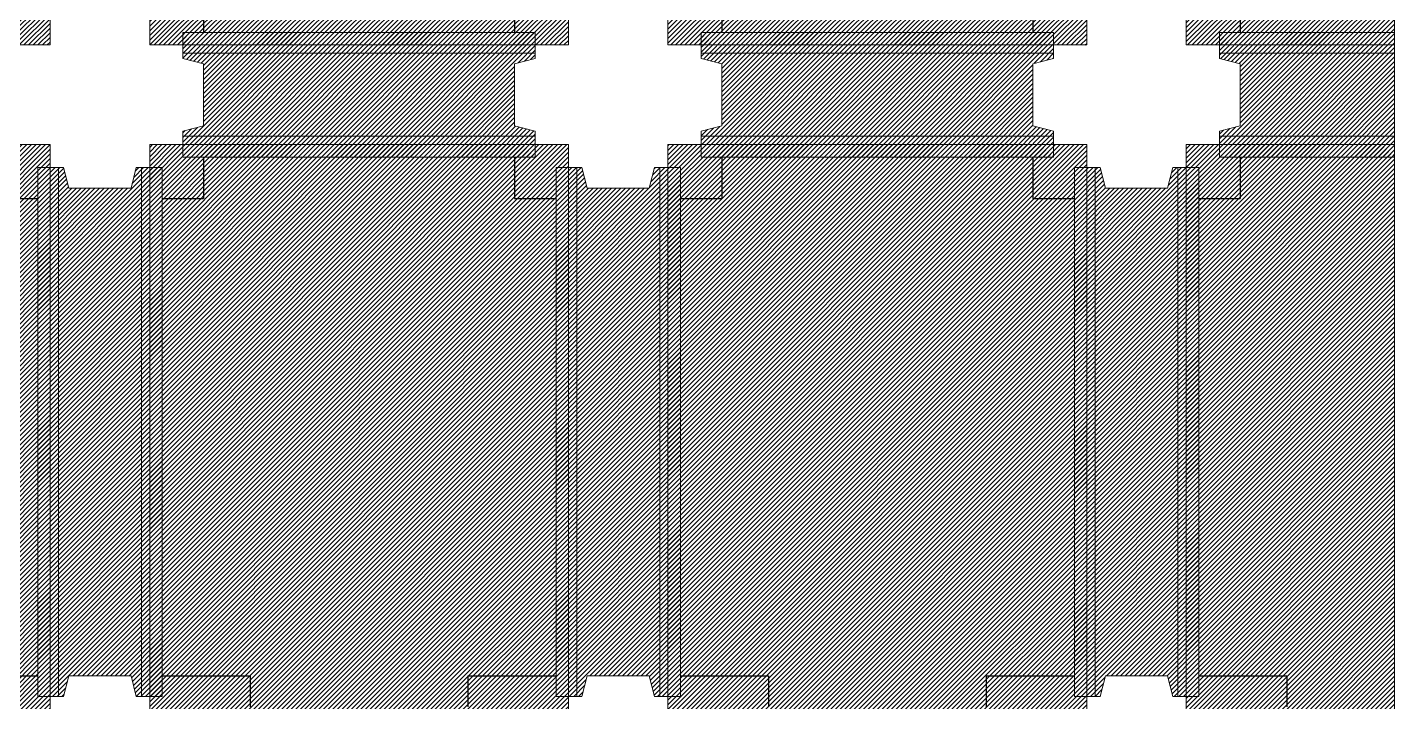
# Model space of a CAD drawing. Extents: x -2348 to 13861, y -546 to 4499.
# Drawn here: x 6940 to 8259, y 2999 to 3649 of the extents above; entities that cross this region are included whole.
import ezdxf

# ---------------------------------------------------------------- set-up
doc = ezdxf.new("R2010")
doc.units = 0
doc.header["$LTSCALE"] = 3
doc.linetypes.add('DASHED', pattern=[19.05, 12.7, -6.35])
for name, color, linetype in [('預鑄梁', 7, 'CONTINUOUS'), ('預鑄梁_HATCH', 253, 'CONTINUOUS'), ('預鑄梁_外緣', 7, 'DASHED'), ('預鑄版', 7, 'CONTINUOUS'), ('預鑄版_HATCH', 253, 'CONTINUOUS')]:
    doc.layers.add(name, color=color, linetype=linetype)

msp = doc.modelspace()

# ---------------------------------------------------------------- hatches: boundary and pattern name
at = {"layer": '預鑄梁_HATCH', "linetype": 'Continuous'}
h = msp.add_hatch(dxfattribs=at)
h.set_pattern_fill('ANSI31', color=256, style=0)
h.paths.add_polyline_path([(7089.817, 3523.783), (7429.817, 3523.783), (7429.817, 3523.783), (7429.817, 3535.783), (7429.817, 3543.783), (7429.817, 3548.783), (7409.817, 3553.783), (7409.817, 3613.783), (7429.817, 3618.783), (7429.817, 3623.783), (7429.817, 3631.783), (7429.817, 3643.783), (7429.817, 3643.783), (7089.817, 3643.783), (7089.817, 3643.783), (7089.817, 3631.783), (7089.817, 3623.783), (7089.817, 3618.783), (7109.817, 3613.783), (7109.817, 3553.783), (7089.817, 3548.783), (7089.817, 3543.783), (7089.817, 3535.783)], flags=17)
h = msp.add_hatch(dxfattribs=at)
h.set_pattern_fill('ANSI31', color=256, style=0)
h.paths.add_polyline_path([(7589.817, 3523.783), (7929.817, 3523.783), (7929.817, 3523.783), (7929.817, 3535.783), (7929.817, 3543.783), (7929.817, 3548.783), (7909.817, 3553.783), (7909.817, 3613.783), (7929.817, 3618.783), (7929.817, 3623.783), (7929.817, 3631.783), (7929.817, 3643.783), (7929.817, 3643.783), (7589.817, 3643.783), (7589.817, 3643.783), (7589.817, 3631.783), (7589.817, 3623.783), (7589.817, 3618.783), (7609.817, 3613.783), (7609.817, 3553.783), (7589.817, 3548.783), (7589.817, 3543.783), (7589.817, 3535.783)], flags=17)
h = msp.add_hatch(dxfattribs=at)
h.set_pattern_fill('ANSI31', color=256, style=0)
h.paths.add_polyline_path([(8089.817, 3523.783), (8258.817, 3523.783), (8258.817, 3523.783), (8258.817, 3643.783), (8258.817, 3643.783), (8089.817, 3643.783), (8089.817, 3643.783), (8089.817, 3631.783), (8089.817, 3623.783), (8089.817, 3618.783), (8109.817, 3613.783), (8109.817, 3553.783), (8089.817, 3548.783), (8089.817, 3543.783), (8089.817, 3535.783)], flags=17)
h = msp.add_hatch(dxfattribs=at)
h.set_pattern_fill('ANSI31', color=256, style=0)
h.paths.add_polyline_path([(6949.817, 3003.783), (6961.817, 3003.783), (6969.817, 3003.783), (6974.817, 3003.783), (6979.817, 3023.783), (7039.817, 3023.783), (7044.817, 3003.783), (7049.817, 3003.783), (7057.817, 3003.783), (7069.817, 3003.783), (7069.817, 3003.783), (7069.817, 3513.783), (7069.817, 3513.783), (7057.817, 3513.783), (7049.817, 3513.783), (7044.817, 3513.783), (7039.817, 3493.783), (6979.817, 3493.783), (6974.817, 3513.783), (6969.817, 3513.783), (6961.817, 3513.783), (6949.817, 3513.783), (6949.817, 3513.783)], flags=17)
h = msp.add_hatch(dxfattribs=at)
h.set_pattern_fill('ANSI31', color=256, style=0)
h.paths.add_polyline_path([(7449.817, 3003.783), (7461.817, 3003.783), (7469.817, 3003.783), (7474.817, 3003.783), (7479.817, 3023.783), (7539.817, 3023.783), (7544.817, 3003.783), (7549.817, 3003.783), (7557.817, 3003.783), (7569.817, 3003.783), (7569.817, 3003.783), (7569.817, 3513.783), (7569.817, 3513.783), (7557.817, 3513.783), (7549.817, 3513.783), (7544.817, 3513.783), (7539.817, 3493.783), (7479.817, 3493.783), (7474.817, 3513.783), (7469.817, 3513.783), (7461.817, 3513.783), (7449.817, 3513.783), (7449.817, 3513.783)], flags=17)
h = msp.add_hatch(dxfattribs=at)
h.set_pattern_fill('ANSI31', color=256, style=0)
h.paths.add_polyline_path([(7949.817, 3003.783), (7961.817, 3003.783), (7969.817, 3003.783), (7974.817, 3003.783), (7979.817, 3023.783), (8039.817, 3023.783), (8044.817, 3003.783), (8049.817, 3003.783), (8057.817, 3003.783), (8069.817, 3003.783), (8069.817, 3003.783), (8069.817, 3513.783), (8069.817, 3513.783), (8057.817, 3513.783), (8049.817, 3513.783), (8044.817, 3513.783), (8039.817, 3493.783), (7979.817, 3493.783), (7974.817, 3513.783), (7969.817, 3513.783), (7961.817, 3513.783), (7949.817, 3513.783), (7949.817, 3513.783)], flags=17)
at = {"layer": '預鑄版_HATCH', "linetype": 'Continuous'}
h = msp.add_hatch(dxfattribs=at)
h.set_pattern_fill('ANSI31', color=256, style=0)
h.paths.add_polyline_path([(6557.817, 3631.783), (6961.817, 3631.783), (6961.817, 4185.783), (6557.817, 4185.783)], flags=17)
h = msp.add_hatch(dxfattribs=at)
h.set_pattern_fill('ANSI31', color=256, style=0)
h.paths.add_polyline_path([(7057.817, 3631.783), (7461.817, 3631.783), (7461.817, 4185.783), (7057.817, 4185.783)], flags=17)
h = msp.add_hatch(dxfattribs=at)
h.set_pattern_fill('ANSI31', color=256, style=0)
h.paths.add_polyline_path([(7557.817, 3631.783), (7961.817, 3631.783), (7961.817, 4185.783), (7557.817, 4185.783)], flags=17)
h = msp.add_hatch(dxfattribs=at)
h.set_pattern_fill('ANSI31', color=256, style=0)
h.paths.add_polyline_path([(8057.817, 3631.783), (8258.817, 3631.783), (8258.817, 4185.783), (8057.817, 4185.783)], flags=17)
h = msp.add_hatch(dxfattribs=at)
h.set_pattern_fill('ANSI31', color=256, style=0)
h.paths.add_polyline_path([(6557.817, 2981.783), (6961.817, 2981.783), (6961.817, 3535.783), (6557.817, 3535.783)], flags=17)
h = msp.add_hatch(dxfattribs=at)
h.set_pattern_fill('ANSI31', color=256, style=0)
h.paths.add_polyline_path([(7057.817, 2981.783), (7461.817, 2981.783), (7461.817, 3535.783), (7057.817, 3535.783)], flags=17)
h = msp.add_hatch(dxfattribs=at)
h.set_pattern_fill('ANSI31', color=256, style=0)
h.paths.add_polyline_path([(7557.817, 2981.783), (7961.817, 2981.783), (7961.817, 3535.783), (7557.817, 3535.783)], flags=17)
h = msp.add_hatch(dxfattribs=at)
h.set_pattern_fill('ANSI31', color=256, style=0)
h.paths.add_polyline_path([(8057.817, 2981.783), (8258.817, 2981.783), (8258.817, 3535.783), (8057.817, 3535.783)], flags=17)

# ---------------------------------------------------------------- linework, layer by layer
at = {"layer": '預鑄梁', "lineweight": 5}
for p, q in [((7109.817, 3643.783, 136), (7089.817, 3643.783, 136)), ((7089.817, 3643.783, 136), (7089.817, 3631.783, 136)), ((7409.817, 3643.783, 136), (7109.817, 3643.783, 136)), ((7429.817, 3643.783, 136), (7409.817, 3643.783, 136)), ((7429.817, 3631.783, 136), (7429.817, 3643.783, 136)), ((7609.817, 3643.783, 136), (7589.817, 3643.783, 136)), ((7589.817, 3643.783, 136), (7589.817, 3631.783, 136)), ((7909.817, 3643.783, 136), (7609.817, 3643.783, 136)), ((7929.817, 3643.783, 136), (7909.817, 3643.783, 136)), ((7929.817, 3631.783, 136), (7929.817, 3643.783, 136)), ((8109.817, 3643.783, 136), (8089.817, 3643.783, 136)), ((8089.817, 3643.783, 136), (8089.817, 3631.783, 136)), ((8258.817, 3643.783, 136), (8109.817, 3643.783, 136)), ((8258.817, 3631.783, 136), (8258.817, 3643.783, 136)), ((7109.817, 3631.783, 136), (7089.817, 3631.783, 136)), ((7089.817, 3631.783, 136), (7089.817, 3623.783, 124)), ((7089.817, 3631.783, 136), (7109.817, 3631.783, 136)), ((7409.817, 3631.783, 136), (7109.817, 3631.783, 136)), ((7109.817, 3631.783, 136), (7409.817, 3631.783, 136)), ((7429.817, 3631.783, 136), (7409.817, 3631.783, 136)), ((7409.817, 3631.783, 136), (7429.817, 3631.783, 136)), ((7429.817, 3623.783, 124), (7429.817, 3631.783, 136)), ((7609.817, 3631.783, 136), (7589.817, 3631.783, 136)), ((7589.817, 3631.783, 136), (7589.817, 3623.783, 124)), ((7589.817, 3631.783, 136), (7609.817, 3631.783, 136)), ((7909.817, 3631.783, 136), (7609.817, 3631.783, 136)), ((7609.817, 3631.783, 136), (7909.817, 3631.783, 136)), ((7929.817, 3631.783, 136), (7909.817, 3631.783, 136)), ((7909.817, 3631.783, 136), (7929.817, 3631.783, 136)), ((7929.817, 3623.783, 124), (7929.817, 3631.783, 136)), ((8109.817, 3631.783, 136), (8089.817, 3631.783, 136)), ((8089.817, 3631.783, 136), (8089.817, 3623.783, 124)), ((8089.817, 3631.783, 136), (8109.817, 3631.783, 136)), ((8258.817, 3631.783, 136), (8109.817, 3631.783, 136)), ((8109.817, 3631.783, 136), (8258.817, 3631.783, 136)), ((8258.817, 3623.783, 124), (8258.817, 3631.783, 136)), ((7109.817, 3623.783, 124), (7089.817, 3623.783, 124)), ((7089.817, 3623.783, 124), (7089.817, 3618.783, 124)), ((7089.817, 3623.783, 124), (7109.817, 3623.783, 124)), ((7089.817, 3618.783, 124), (7109.817, 3613.783, 124)), ((7109.817, 3623.783, 124), (7409.817, 3623.783, 124)), ((7409.817, 3623.783, 124), (7109.817, 3623.783, 124)), ((7429.817, 3623.783, 124), (7409.817, 3623.783, 124)), ((7409.817, 3623.783, 124), (7429.817, 3623.783, 124)), ((7409.817, 3613.783, 124), (7429.817, 3618.783, 124)), ((7429.817, 3618.783, 124), (7429.817, 3623.783, 124)), ((7609.817, 3623.783, 124), (7589.817, 3623.783, 124)), ((7589.817, 3623.783, 124), (7589.817, 3618.783, 124)), ((7589.817, 3623.783, 124), (7609.817, 3623.783, 124)), ((7589.817, 3618.783, 124), (7609.817, 3613.783, 124)), ((7609.817, 3623.783, 124), (7909.817, 3623.783, 124)), ((7909.817, 3623.783, 124), (7609.817, 3623.783, 124)), ((7929.817, 3623.783, 124), (7909.817, 3623.783, 124)), ((7909.817, 3623.783, 124), (7929.817, 3623.783, 124)), ((7909.817, 3613.783, 124), (7929.817, 3618.783, 124)), ((7929.817, 3618.783, 124), (7929.817, 3623.783, 124)), ((8109.817, 3623.783, 124), (8089.817, 3623.783, 124)), ((8089.817, 3623.783, 124), (8089.817, 3618.783, 124)), ((8089.817, 3623.783, 124), (8109.817, 3623.783, 124)), ((8089.817, 3618.783, 124), (8109.817, 3613.783, 124)), ((8109.817, 3623.783, 124), (8258.817, 3623.783, 124)), ((8258.817, 3623.783, 124), (8109.817, 3623.783, 124)), ((8258.817, 3543.783, 124), (8258.817, 3623.783, 124)), ((7109.817, 3613.783, 124), (7109.817, 3553.783, 124)), ((7409.817, 3553.783, 124), (7409.817, 3613.783, 124)), ((7609.817, 3613.783, 124), (7609.817, 3553.783, 124)), ((7909.817, 3553.783, 124), (7909.817, 3613.783, 124)), ((8109.817, 3613.783, 124), (8109.817, 3553.783, 124)), ((7109.817, 3553.783, 124), (7089.817, 3548.783, 124)), ((7089.817, 3548.783, 124), (7089.817, 3543.783, 124)), ((7429.817, 3548.783, 124), (7409.817, 3553.783, 124)), ((7429.817, 3543.783, 124), (7429.817, 3548.783, 124)), ((7609.817, 3553.783, 124), (7589.817, 3548.783, 124)), ((7589.817, 3548.783, 124), (7589.817, 3543.783, 124)), ((7929.817, 3548.783, 124), (7909.817, 3553.783, 124)), ((7929.817, 3543.783, 124), (7929.817, 3548.783, 124)), ((8109.817, 3553.783, 124), (8089.817, 3548.783, 124)), ((8089.817, 3548.783, 124), (8089.817, 3543.783, 124)), ((7089.817, 3543.783, 124), (7109.817, 3543.783, 124)), ((7109.817, 3543.783, 124), (7089.817, 3543.783, 124)), ((7089.817, 3543.783, 124), (7089.817, 3535.783, 140)), ((7089.817, 3535.783, 140), (7109.817, 3535.783, 140)), ((7109.817, 3535.783, 140), (7089.817, 3535.783, 140)), ((7089.817, 3535.783, 140), (7089.817, 3523.783, 140)), ((7409.817, 3543.783, 124), (7109.817, 3543.783, 124)), ((7109.817, 3543.783, 124), (7409.817, 3543.783, 124)), ((7409.817, 3535.783, 140), (7109.817, 3535.783, 140)), ((7109.817, 3535.783, 140), (7409.817, 3535.783, 140)), ((7409.817, 3543.783, 124), (7429.817, 3543.783, 124)), ((7429.817, 3543.783, 124), (7409.817, 3543.783, 124)), ((7409.817, 3535.783, 140), (7429.817, 3535.783, 140)), ((7429.817, 3535.783, 140), (7409.817, 3535.783, 140)), ((7429.817, 3535.783, 140), (7429.817, 3543.783, 124)), ((7429.817, 3523.783, 140), (7429.817, 3535.783, 140)), ((7589.817, 3543.783, 124), (7609.817, 3543.783, 124)), ((7609.817, 3543.783, 124), (7589.817, 3543.783, 124)), ((7589.817, 3543.783, 124), (7589.817, 3535.783, 140)), ((7589.817, 3535.783, 140), (7609.817, 3535.783, 140)), ((7609.817, 3535.783, 140), (7589.817, 3535.783, 140)), ((7589.817, 3535.783, 140), (7589.817, 3523.783, 140)), ((7909.817, 3543.783, 124), (7609.817, 3543.783, 124)), ((7609.817, 3543.783, 124), (7909.817, 3543.783, 124)), ((7909.817, 3535.783, 140), (7609.817, 3535.783, 140)), ((7609.817, 3535.783, 140), (7909.817, 3535.783, 140)), ((7909.817, 3543.783, 124), (7929.817, 3543.783, 124)), ((7929.817, 3543.783, 124), (7909.817, 3543.783, 124)), ((7909.817, 3535.783, 140), (7929.817, 3535.783, 140)), ((7929.817, 3535.783, 140), (7909.817, 3535.783, 140)), ((7929.817, 3535.783, 140), (7929.817, 3543.783, 124)), ((7929.817, 3523.783, 140), (7929.817, 3535.783, 140)), ((8089.817, 3543.783, 124), (8109.817, 3543.783, 124)), ((8109.817, 3543.783, 124), (8089.817, 3543.783, 124)), ((8089.817, 3543.783, 124), (8089.817, 3535.783, 140)), ((8089.817, 3535.783, 140), (8109.817, 3535.783, 140)), ((8109.817, 3535.783, 140), (8089.817, 3535.783, 140)), ((8089.817, 3535.783, 140), (8089.817, 3523.783, 140)), ((8258.817, 3543.783, 124), (8109.817, 3543.783, 124)), ((8109.817, 3543.783, 124), (8258.817, 3543.783, 124)), ((8258.817, 3535.783, 140), (8109.817, 3535.783, 140)), ((8109.817, 3535.783, 140), (8258.817, 3535.783, 140)), ((8258.817, 3535.783, 140), (8258.817, 3543.783, 124)), ((8258.817, 3523.783, 140), (8258.817, 3535.783, 140)), ((7089.817, 3523.783, 140), (7109.817, 3523.783, 140)), ((7109.817, 3523.783, 140), (7409.817, 3523.783, 140)), ((7409.817, 3523.783, 140), (7429.817, 3523.783, 140)), ((7589.817, 3523.783, 140), (7609.817, 3523.783, 140)), ((7609.817, 3523.783, 140), (7909.817, 3523.783, 140)), ((7909.817, 3523.783, 140), (7929.817, 3523.783, 140)), ((8089.817, 3523.783, 140), (8109.817, 3523.783, 140)), ((8109.817, 3523.783, 140), (8258.817, 3523.783, 140)), ((6961.817, 3513.783, 140), (6949.817, 3513.783, 140)), ((6949.817, 3513.783, 140), (6949.817, 3493.783, 140)), ((6969.817, 3513.783, 124), (6961.817, 3513.783, 140)), ((6961.817, 3513.783, 140), (6961.817, 3493.783, 140)), ((6961.817, 3493.783, 140), (6961.817, 3513.783, 140)), ((6974.817, 3513.783, 124), (6969.817, 3513.783, 124)), ((6969.817, 3513.783, 124), (6969.817, 3493.783, 124)), ((6969.817, 3493.783, 124), (6969.817, 3513.783, 124)), ((6979.817, 3493.783, 124), (6974.817, 3513.783, 124)), ((7044.817, 3513.783, 124), (7039.817, 3493.783, 124)), ((7049.817, 3513.783, 124), (7044.817, 3513.783, 124)), ((7049.817, 3493.783, 124), (7049.817, 3513.783, 124)), ((7049.817, 3513.783, 124), (7049.817, 3493.783, 124)), ((7057.817, 3513.783, 140), (7049.817, 3513.783, 124)), ((7057.817, 3493.783, 140), (7057.817, 3513.783, 140)), ((7057.817, 3513.783, 140), (7057.817, 3493.783, 140)), ((7069.817, 3513.783, 140), (7057.817, 3513.783, 140)), ((7069.817, 3493.783, 140), (7069.817, 3513.783, 140)), ((7461.817, 3513.783, 140), (7449.817, 3513.783, 140)), ((7449.817, 3513.783, 140), (7449.817, 3493.783, 140)), ((7469.817, 3513.783, 124), (7461.817, 3513.783, 140)), ((7461.817, 3513.783, 140), (7461.817, 3493.783, 140)), ((7461.817, 3493.783, 140), (7461.817, 3513.783, 140)), ((7474.817, 3513.783, 124), (7469.817, 3513.783, 124)), ((7469.817, 3513.783, 124), (7469.817, 3493.783, 124)), ((7469.817, 3493.783, 124), (7469.817, 3513.783, 124)), ((7479.817, 3493.783, 124), (7474.817, 3513.783, 124)), ((7544.817, 3513.783, 124), (7539.817, 3493.783, 124)), ((7549.817, 3513.783, 124), (7544.817, 3513.783, 124)), ((7549.817, 3493.783, 124), (7549.817, 3513.783, 124)), ((7549.817, 3513.783, 124), (7549.817, 3493.783, 124)), ((7557.817, 3513.783, 140), (7549.817, 3513.783, 124)), ((7557.817, 3493.783, 140), (7557.817, 3513.783, 140)), ((7557.817, 3513.783, 140), (7557.817, 3493.783, 140)), ((7569.817, 3513.783, 140), (7557.817, 3513.783, 140)), ((7569.817, 3493.783, 140), (7569.817, 3513.783, 140)), ((7961.817, 3513.783, 140), (7949.817, 3513.783, 140)), ((7949.817, 3513.783, 140), (7949.817, 3493.783, 140)), ((7969.817, 3513.783, 124), (7961.817, 3513.783, 140)), ((7961.817, 3513.783, 140), (7961.817, 3493.783, 140)), ((7961.817, 3493.783, 140), (7961.817, 3513.783, 140)), ((7974.817, 3513.783, 124), (7969.817, 3513.783, 124)), ((7969.817, 3513.783, 124), (7969.817, 3493.783, 124)), ((7969.817, 3493.783, 124), (7969.817, 3513.783, 124)), ((7979.817, 3493.783, 124), (7974.817, 3513.783, 124)), ((8044.817, 3513.783, 124), (8039.817, 3493.783, 124)), ((8049.817, 3513.783, 124), (8044.817, 3513.783, 124)), ((8049.817, 3493.783, 124), (8049.817, 3513.783, 124)), ((8049.817, 3513.783, 124), (8049.817, 3493.783, 124)), ((8057.817, 3513.783, 140), (8049.817, 3513.783, 124)), ((8057.817, 3493.783, 140), (8057.817, 3513.783, 140)), ((8057.817, 3513.783, 140), (8057.817, 3493.783, 140)), ((8069.817, 3513.783, 140), (8057.817, 3513.783, 140)), ((8069.817, 3493.783, 140), (8069.817, 3513.783, 140)), ((6949.817, 3493.783, 140), (6949.817, 3023.783, 140)), ((6961.817, 3493.783, 140), (6961.817, 3023.783, 140)), ((6961.817, 3023.783, 140), (6961.817, 3493.783, 140)), ((6969.817, 3023.783, 124), (6969.817, 3493.783, 124)), ((6969.817, 3493.783, 124), (6969.817, 3023.783, 124)), ((7039.817, 3493.783, 124), (6979.817, 3493.783, 124)), ((7049.817, 3493.783, 124), (7049.817, 3023.783, 124)), ((7049.817, 3023.783, 124), (7049.817, 3493.783, 124)), ((7057.817, 3493.783, 140), (7057.817, 3023.783, 140)), ((7057.817, 3023.783, 140), (7057.817, 3493.783, 140)), ((7069.817, 3023.783, 140), (7069.817, 3493.783, 140)), ((7449.817, 3493.783, 140), (7449.817, 3023.783, 140)), ((7461.817, 3493.783, 140), (7461.817, 3023.783, 140)), ((7461.817, 3023.783, 140), (7461.817, 3493.783, 140)), ((7469.817, 3023.783, 124), (7469.817, 3493.783, 124)), ((7469.817, 3493.783, 124), (7469.817, 3023.783, 124)), ((7539.817, 3493.783, 124), (7479.817, 3493.783, 124)), ((7549.817, 3493.783, 124), (7549.817, 3023.783, 124)), ((7549.817, 3023.783, 124), (7549.817, 3493.783, 124)), ((7557.817, 3493.783, 140), (7557.817, 3023.783, 140)), ((7557.817, 3023.783, 140), (7557.817, 3493.783, 140)), ((7569.817, 3023.783, 140), (7569.817, 3493.783, 140)), ((7949.817, 3493.783, 140), (7949.817, 3023.783, 140)), ((7961.817, 3493.783, 140), (7961.817, 3023.783, 140)), ((7961.817, 3023.783, 140), (7961.817, 3493.783, 140)), ((7969.817, 3023.783, 124), (7969.817, 3493.783, 124)), ((7969.817, 3493.783, 124), (7969.817, 3023.783, 124)), ((8039.817, 3493.783, 124), (7979.817, 3493.783, 124)), ((8049.817, 3493.783, 124), (8049.817, 3023.783, 124)), ((8049.817, 3023.783, 124), (8049.817, 3493.783, 124)), ((8057.817, 3493.783, 140), (8057.817, 3023.783, 140)), ((8057.817, 3023.783, 140), (8057.817, 3493.783, 140)), ((8069.817, 3023.783, 140), (8069.817, 3493.783, 140)), ((6949.817, 3023.783, 140), (6949.817, 3003.783, 140)), ((6961.817, 3023.783, 140), (6961.817, 3003.783, 140)), ((6961.817, 3003.783, 140), (6961.817, 3023.783, 140)), ((6969.817, 3023.783, 124), (6969.817, 3003.783, 124)), ((6969.817, 3003.783, 124), (6969.817, 3023.783, 124)), ((6974.817, 3003.783, 124), (6979.817, 3023.783, 124)), ((6979.817, 3023.783, 124), (7039.817, 3023.783, 124)), ((7039.817, 3023.783, 124), (7044.817, 3003.783, 124)), ((7049.817, 3003.783, 124), (7049.817, 3023.783, 124)), ((7049.817, 3023.783, 124), (7049.817, 3003.783, 124)), ((7057.817, 3003.783, 140), (7057.817, 3023.783, 140)), ((7057.817, 3023.783, 140), (7057.817, 3003.783, 140)), ((7069.817, 3003.783, 140), (7069.817, 3023.783, 140)), ((7449.817, 3023.783, 140), (7449.817, 3003.783, 140)), ((7461.817, 3023.783, 140), (7461.817, 3003.783, 140)), ((7461.817, 3003.783, 140), (7461.817, 3023.783, 140)), ((7469.817, 3023.783, 124), (7469.817, 3003.783, 124)), ((7469.817, 3003.783, 124), (7469.817, 3023.783, 124)), ((7474.817, 3003.783, 124), (7479.817, 3023.783, 124)), ((7479.817, 3023.783, 124), (7539.817, 3023.783, 124)), ((7539.817, 3023.783, 124), (7544.817, 3003.783, 124)), ((7549.817, 3003.783, 124), (7549.817, 3023.783, 124)), ((7549.817, 3023.783, 124), (7549.817, 3003.783, 124)), ((7557.817, 3003.783, 140), (7557.817, 3023.783, 140)), ((7557.817, 3023.783, 140), (7557.817, 3003.783, 140)), ((7569.817, 3003.783, 140), (7569.817, 3023.783, 140)), ((7949.817, 3023.783, 140), (7949.817, 3003.783, 140)), ((7961.817, 3023.783, 140), (7961.817, 3003.783, 140)), ((7961.817, 3003.783, 140), (7961.817, 3023.783, 140)), ((7969.817, 3023.783, 124), (7969.817, 3003.783, 124)), ((7969.817, 3003.783, 124), (7969.817, 3023.783, 124)), ((7974.817, 3003.783, 124), (7979.817, 3023.783, 124)), ((7979.817, 3023.783, 124), (8039.817, 3023.783, 124)), ((8039.817, 3023.783, 124), (8044.817, 3003.783, 124)), ((8049.817, 3003.783, 124), (8049.817, 3023.783, 124)), ((8049.817, 3023.783, 124), (8049.817, 3003.783, 124)), ((8057.817, 3003.783, 140), (8057.817, 3023.783, 140)), ((8057.817, 3023.783, 140), (8057.817, 3003.783, 140)), ((8069.817, 3003.783, 140), (8069.817, 3023.783, 140)), ((6949.817, 3003.783, 140), (6961.817, 3003.783, 140)), ((6961.817, 3003.783, 140), (6969.817, 3003.783, 124)), ((6969.817, 3003.783, 124), (6974.817, 3003.783, 124)), ((7044.817, 3003.783, 124), (7049.817, 3003.783, 124)), ((7049.817, 3003.783, 124), (7057.817, 3003.783, 140)), ((7057.817, 3003.783, 140), (7069.817, 3003.783, 140)), ((7449.817, 3003.783, 140), (7461.817, 3003.783, 140)), ((7461.817, 3003.783, 140), (7469.817, 3003.783, 124)), ((7469.817, 3003.783, 124), (7474.817, 3003.783, 124)), ((7544.817, 3003.783, 124), (7549.817, 3003.783, 124)), ((7549.817, 3003.783, 124), (7557.817, 3003.783, 140)), ((7557.817, 3003.783, 140), (7569.817, 3003.783, 140)), ((7949.817, 3003.783, 140), (7961.817, 3003.783, 140)), ((7961.817, 3003.783, 140), (7969.817, 3003.783, 124)), ((7969.817, 3003.783, 124), (7974.817, 3003.783, 124)), ((8044.817, 3003.783, 124), (8049.817, 3003.783, 124)), ((8049.817, 3003.783, 124), (8057.817, 3003.783, 140)), ((8057.817, 3003.783, 140), (8069.817, 3003.783, 140))]:
    msp.add_line(p, q, dxfattribs=at)
at = {"layer": '預鑄梁', "color": 1, "linetype": 'Continuous'}
for points in [[(7109.817, 3683.783), (7109.817, 3643.783)], [(7409.817, 3683.783), (7409.817, 3643.783)], [(7609.817, 3683.783), (7609.817, 3643.783)], [(7909.817, 3683.783), (7909.817, 3643.783)], [(8109.817, 3683.783), (8109.817, 3643.783)], [(7109.817, 3523.783), (7109.817, 3483.783)], [(7409.817, 3523.783), (7409.817, 3483.783)], [(7609.817, 3523.783), (7609.817, 3483.783)], [(7909.817, 3523.783), (7909.817, 3483.783)], [(8109.817, 3523.783), (8109.817, 3483.783)], [(6909.817, 3483.783), (6949.817, 3483.783)], [(7069.817, 3483.783), (7109.817, 3483.783)], [(7409.817, 3483.783), (7449.817, 3483.783)], [(7569.817, 3483.783), (7609.817, 3483.783)], [(7909.817, 3483.783), (7949.817, 3483.783)], [(8069.817, 3483.783), (8109.817, 3483.783)], [(6864.817, 3023.783), (6949.817, 3023.783)], [(7069.817, 3023.783), (7154.817, 3023.783)], [(7154.817, 3023.783), (7154.817, 2993.783)], [(7364.817, 3023.783), (7364.817, 2993.783)], [(7364.817, 3023.783), (7449.817, 3023.783)], [(7569.817, 3023.783), (7654.817, 3023.783)], [(7654.817, 3023.783), (7654.817, 2993.783)], [(7864.817, 3023.783), (7864.817, 2993.783)], [(7864.817, 3023.783), (7949.817, 3023.783)], [(8069.817, 3023.783), (8154.817, 3023.783)], [(8154.817, 3023.783), (8154.817, 2993.783)]]:
    msp.add_lwpolyline(points, dxfattribs=at)
at = {"layer": '預鑄梁_外緣', "lineweight": 5}
for p, q in [((7109.817, 3643.783, 136), (7089.817, 3643.783, 136)), ((7089.817, 3643.783, 136), (7089.817, 3631.783, 136)), ((7409.817, 3643.783, 136), (7109.817, 3643.783, 136)), ((7429.817, 3643.783, 136), (7409.817, 3643.783, 136)), ((7429.817, 3631.783, 136), (7429.817, 3643.783, 136)), ((7609.817, 3643.783, 136), (7589.817, 3643.783, 136)), ((7589.817, 3643.783, 136), (7589.817, 3631.783, 136)), ((7909.817, 3643.783, 136), (7609.817, 3643.783, 136)), ((7929.817, 3643.783, 136), (7909.817, 3643.783, 136)), ((7929.817, 3631.783, 136), (7929.817, 3643.783, 136)), ((8109.817, 3643.783, 136), (8089.817, 3643.783, 136)), ((8089.817, 3643.783, 136), (8089.817, 3631.783, 136)), ((8258.817, 3643.783, 136), (8109.817, 3643.783, 136)), ((8258.817, 3631.783, 136), (8258.817, 3643.783, 136)), ((7089.817, 3631.783, 136), (7089.817, 3623.783, 124)), ((7429.817, 3623.783, 124), (7429.817, 3631.783, 136)), ((7589.817, 3631.783, 136), (7589.817, 3623.783, 124)), ((7929.817, 3623.783, 124), (7929.817, 3631.783, 136)), ((8089.817, 3631.783, 136), (8089.817, 3623.783, 124)), ((8258.817, 3623.783, 124), (8258.817, 3631.783, 136)), ((7089.817, 3623.783, 124), (7089.817, 3618.783, 124)), ((7089.817, 3618.783, 124), (7109.817, 3613.783, 124)), ((7409.817, 3613.783, 124), (7429.817, 3618.783, 124)), ((7429.817, 3618.783, 124), (7429.817, 3623.783, 124)), ((7589.817, 3623.783, 124), (7589.817, 3618.783, 124)), ((7589.817, 3618.783, 124), (7609.817, 3613.783, 124)), ((7909.817, 3613.783, 124), (7929.817, 3618.783, 124)), ((7929.817, 3618.783, 124), (7929.817, 3623.783, 124)), ((8089.817, 3623.783, 124), (8089.817, 3618.783, 124)), ((8089.817, 3618.783, 124), (8109.817, 3613.783, 124)), ((8258.817, 3543.783, 124), (8258.817, 3623.783, 124)), ((7109.817, 3613.783, 124), (7109.817, 3553.783, 124)), ((7409.817, 3553.783, 124), (7409.817, 3613.783, 124)), ((7609.817, 3613.783, 124), (7609.817, 3553.783, 124)), ((7909.817, 3553.783, 124), (7909.817, 3613.783, 124)), ((8109.817, 3613.783, 124), (8109.817, 3553.783, 124)), ((7109.817, 3553.783, 124), (7089.817, 3548.783, 124)), ((7089.817, 3548.783, 124), (7089.817, 3543.783, 124)), ((7429.817, 3548.783, 124), (7409.817, 3553.783, 124)), ((7429.817, 3543.783, 124), (7429.817, 3548.783, 124)), ((7609.817, 3553.783, 124), (7589.817, 3548.783, 124)), ((7589.817, 3548.783, 124), (7589.817, 3543.783, 124)), ((7929.817, 3548.783, 124), (7909.817, 3553.783, 124)), ((7929.817, 3543.783, 124), (7929.817, 3548.783, 124)), ((8109.817, 3553.783, 124), (8089.817, 3548.783, 124)), ((8089.817, 3548.783, 124), (8089.817, 3543.783, 124)), ((7089.817, 3543.783, 124), (7089.817, 3535.783, 140)), ((7089.817, 3535.783, 140), (7089.817, 3523.783, 140)), ((7429.817, 3535.783, 140), (7429.817, 3543.783, 124)), ((7429.817, 3523.783, 140), (7429.817, 3535.783, 140)), ((7589.817, 3543.783, 124), (7589.817, 3535.783, 140)), ((7589.817, 3535.783, 140), (7589.817, 3523.783, 140)), ((7929.817, 3535.783, 140), (7929.817, 3543.783, 124)), ((7929.817, 3523.783, 140), (7929.817, 3535.783, 140)), ((8089.817, 3543.783, 124), (8089.817, 3535.783, 140)), ((8089.817, 3535.783, 140), (8089.817, 3523.783, 140)), ((8258.817, 3535.783, 140), (8258.817, 3543.783, 124)), ((8258.817, 3523.783, 140), (8258.817, 3535.783, 140)), ((7089.817, 3523.783, 140), (7109.817, 3523.783, 140)), ((7109.817, 3523.783, 140), (7409.817, 3523.783, 140)), ((7409.817, 3523.783, 140), (7429.817, 3523.783, 140)), ((7589.817, 3523.783, 140), (7609.817, 3523.783, 140)), ((7609.817, 3523.783, 140), (7909.817, 3523.783, 140)), ((7909.817, 3523.783, 140), (7929.817, 3523.783, 140)), ((8089.817, 3523.783, 140), (8109.817, 3523.783, 140)), ((8109.817, 3523.783, 140), (8258.817, 3523.783, 140)), ((6961.817, 3513.783, 140), (6949.817, 3513.783, 140)), ((6949.817, 3513.783, 140), (6949.817, 3493.783, 140)), ((6969.817, 3513.783, 124), (6961.817, 3513.783, 140)), ((6974.817, 3513.783, 124), (6969.817, 3513.783, 124)), ((6979.817, 3493.783, 124), (6974.817, 3513.783, 124)), ((7044.817, 3513.783, 124), (7039.817, 3493.783, 124)), ((7049.817, 3513.783, 124), (7044.817, 3513.783, 124)), ((7057.817, 3513.783, 140), (7049.817, 3513.783, 124)), ((7069.817, 3513.783, 140), (7057.817, 3513.783, 140)), ((7069.817, 3493.783, 140), (7069.817, 3513.783, 140)), ((7461.817, 3513.783, 140), (7449.817, 3513.783, 140)), ((7449.817, 3513.783, 140), (7449.817, 3493.783, 140)), ((7469.817, 3513.783, 124), (7461.817, 3513.783, 140)), ((7474.817, 3513.783, 124), (7469.817, 3513.783, 124)), ((7479.817, 3493.783, 124), (7474.817, 3513.783, 124)), ((7544.817, 3513.783, 124), (7539.817, 3493.783, 124)), ((7549.817, 3513.783, 124), (7544.817, 3513.783, 124)), ((7557.817, 3513.783, 140), (7549.817, 3513.783, 124)), ((7569.817, 3513.783, 140), (7557.817, 3513.783, 140)), ((7569.817, 3493.783, 140), (7569.817, 3513.783, 140)), ((7961.817, 3513.783, 140), (7949.817, 3513.783, 140)), ((7949.817, 3513.783, 140), (7949.817, 3493.783, 140)), ((7969.817, 3513.783, 124), (7961.817, 3513.783, 140)), ((7974.817, 3513.783, 124), (7969.817, 3513.783, 124)), ((7979.817, 3493.783, 124), (7974.817, 3513.783, 124)), ((8044.817, 3513.783, 124), (8039.817, 3493.783, 124)), ((8049.817, 3513.783, 124), (8044.817, 3513.783, 124)), ((8057.817, 3513.783, 140), (8049.817, 3513.783, 124)), ((8069.817, 3513.783, 140), (8057.817, 3513.783, 140)), ((8069.817, 3493.783, 140), (8069.817, 3513.783, 140)), ((6949.817, 3493.783, 140), (6949.817, 3023.783, 140)), ((7039.817, 3493.783, 124), (6979.817, 3493.783, 124)), ((7069.817, 3023.783, 140), (7069.817, 3493.783, 140)), ((7449.817, 3493.783, 140), (7449.817, 3023.783, 140)), ((7539.817, 3493.783, 124), (7479.817, 3493.783, 124)), ((7569.817, 3023.783, 140), (7569.817, 3493.783, 140)), ((7949.817, 3493.783, 140), (7949.817, 3023.783, 140)), ((8039.817, 3493.783, 124), (7979.817, 3493.783, 124)), ((8069.817, 3023.783, 140), (8069.817, 3493.783, 140)), ((6949.817, 3023.783, 140), (6949.817, 3003.783, 140)), ((6974.817, 3003.783, 124), (6979.817, 3023.783, 124)), ((6979.817, 3023.783, 124), (7039.817, 3023.783, 124)), ((7039.817, 3023.783, 124), (7044.817, 3003.783, 124)), ((7069.817, 3003.783, 140), (7069.817, 3023.783, 140)), ((7449.817, 3023.783, 140), (7449.817, 3003.783, 140)), ((7474.817, 3003.783, 124), (7479.817, 3023.783, 124)), ((7479.817, 3023.783, 124), (7539.817, 3023.783, 124)), ((7539.817, 3023.783, 124), (7544.817, 3003.783, 124)), ((7569.817, 3003.783, 140), (7569.817, 3023.783, 140)), ((7949.817, 3023.783, 140), (7949.817, 3003.783, 140)), ((7974.817, 3003.783, 124), (7979.817, 3023.783, 124)), ((7979.817, 3023.783, 124), (8039.817, 3023.783, 124)), ((8039.817, 3023.783, 124), (8044.817, 3003.783, 124)), ((8069.817, 3003.783, 140), (8069.817, 3023.783, 140)), ((6949.817, 3003.783, 140), (6961.817, 3003.783, 140)), ((6961.817, 3003.783, 140), (6969.817, 3003.783, 124)), ((6969.817, 3003.783, 124), (6974.817, 3003.783, 124)), ((7044.817, 3003.783, 124), (7049.817, 3003.783, 124)), ((7049.817, 3003.783, 124), (7057.817, 3003.783, 140)), ((7057.817, 3003.783, 140), (7069.817, 3003.783, 140)), ((7449.817, 3003.783, 140), (7461.817, 3003.783, 140)), ((7461.817, 3003.783, 140), (7469.817, 3003.783, 124)), ((7469.817, 3003.783, 124), (7474.817, 3003.783, 124)), ((7544.817, 3003.783, 124), (7549.817, 3003.783, 124)), ((7549.817, 3003.783, 124), (7557.817, 3003.783, 140)), ((7557.817, 3003.783, 140), (7569.817, 3003.783, 140)), ((7949.817, 3003.783, 140), (7961.817, 3003.783, 140)), ((7961.817, 3003.783, 140), (7969.817, 3003.783, 124)), ((7969.817, 3003.783, 124), (7974.817, 3003.783, 124)), ((8044.817, 3003.783, 124), (8049.817, 3003.783, 124)), ((8049.817, 3003.783, 124), (8057.817, 3003.783, 140)), ((8057.817, 3003.783, 140), (8069.817, 3003.783, 140))]:
    msp.add_line(p, q, dxfattribs=at)
at = {"layer": '預鑄版', "lineweight": 5}
for points in [[(6557.817, 3631.783, 136), (6961.817, 3631.783, 136), (6961.817, 4185.783, 136), (6557.817, 4185.783, 136), (6557.817, 3631.783, 136)], [(7057.817, 3631.783, 136), (7461.817, 3631.783, 136), (7461.817, 4185.783, 136), (7057.817, 4185.783, 136), (7057.817, 3631.783, 136)], [(7557.817, 3631.783, 136), (7961.817, 3631.783, 136), (7961.817, 4185.783, 136), (7557.817, 4185.783, 136), (7557.817, 3631.783, 136)], [(8057.817, 3631.783, 136), (8258.817, 3631.783, 136), (8258.817, 4185.783, 136), (8057.817, 4185.783, 136), (8057.817, 3631.783, 136)], [(6557.817, 2981.783, 140), (6961.817, 2981.783, 140), (6961.817, 3535.783, 140), (6557.817, 3535.783, 140), (6557.817, 2981.783, 140)], [(7057.817, 2981.783, 140), (7461.817, 2981.783, 140), (7461.817, 3535.783, 140), (7057.817, 3535.783, 140), (7057.817, 2981.783, 140)], [(7557.817, 2981.783, 140), (7961.817, 2981.783, 140), (7961.817, 3535.783, 140), (7557.817, 3535.783, 140), (7557.817, 2981.783, 140)], [(8057.817, 2981.783, 140), (8258.817, 2981.783, 140), (8258.817, 3535.783, 140), (8057.817, 3535.783, 140), (8057.817, 2981.783, 140)]]:
    msp.add_polyline3d(points, dxfattribs=at)

doc.saveas('drawing.dxf')
